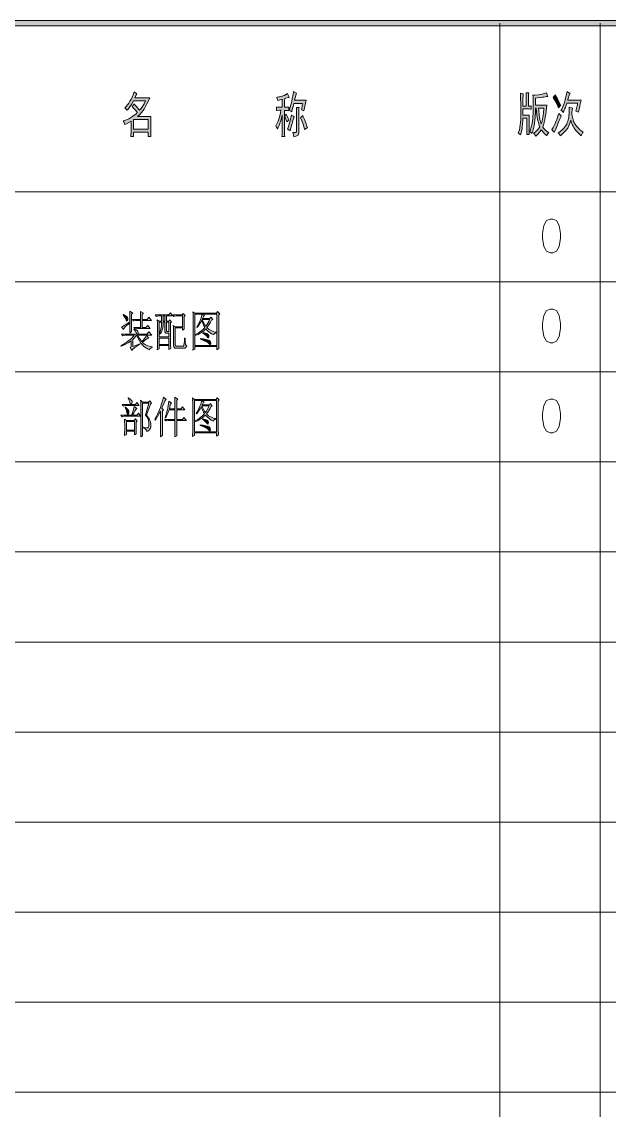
# Model space of a CAD drawing. Header units: millimetres. Extents: x 0 to 207, y 0 to 293.
# Drawn here: x 104.1 to 155.5, y 147.4 to 242.8 of the extents above; entities that cross this region are included whole.
import ezdxf

# ---------------------------------------------------------------- set-up
doc = ezdxf.new("R2010")
doc.units = ezdxf.units.MM

msp = doc.modelspace()

# ---------------------------------------------------------------- hatches: boundary and pattern name
h = msp.add_hatch(color=0)
h.dxf.hatch_style = 2
h.paths.add_polyline_path([(201.9935, 242.883972), (201.9935, 242.390083), (25.124833, 242.390083), (25.124833, 242.883972)])
h = msp.add_hatch(color=0)
h.paths.add_polyline_path([(114.158889, 236.456361), (114.130667, 236.414028), (114.081278, 236.332889), (114.060111, 236.290556), (114.038944, 236.248222), (113.989556, 236.149444), (113.961333, 236.093), (115.298361, 236.093), (115.227806, 235.941306), (115.033778, 235.563833), (114.910306, 235.334528), (114.783306, 235.10875), (114.427, 234.671306), (114.194167, 234.463167), (115.368917, 234.463167), (115.361861, 234.339694), (115.358333, 234.082167), (115.358333, 233.948111), (115.358333, 233.26725), (115.358333, 233.126139), (115.361861, 232.8545), (115.368917, 232.720444), (115.1255, 232.720444), (115.1255, 233.087333), (113.859028, 233.087333), (113.859028, 232.702806), (113.626194, 232.702806), (113.629722, 232.819222), (113.636778, 233.087333), (113.636778, 233.2355), (113.636778, 234.064528), (113.446278, 233.948111), (113.178167, 233.799944), (113.100556, 233.768194), (113.079389, 233.849333), (113.001778, 234.008083), (112.952389, 234.082167), (113.100556, 234.1245), (113.435694, 234.272667), (113.619139, 234.382028), (113.802583, 234.487861), (114.084806, 234.706583), (114.183583, 234.812417), (114.056583, 234.978222), (113.827278, 235.23575), (113.7285, 235.327472), (113.770833, 235.376861), (113.851972, 235.500333), (113.890778, 235.577944), (114.07775, 235.359222), (114.321167, 235.077), (114.381139, 235.0135), (114.525778, 235.168722), (114.786833, 235.577944), (114.90325, 235.824889), (113.844917, 235.824889), (113.672056, 235.528556), (113.396889, 235.119333), (113.298111, 235.0135), (113.262833, 235.062889), (113.160528, 235.168722), (113.089972, 235.228694), (113.224028, 235.352167), (113.453333, 235.637917), (113.548583, 235.800194), (113.643833, 235.962472), (113.82375, 236.375222), (113.904889, 236.622167), (113.978972, 236.565722), (114.105972, 236.481056)])
h.paths.add_polyline_path([(115.1255, 233.351917), (115.1255, 234.198583), (113.859028, 234.198583), (113.859028, 233.351917)])
h = msp.add_hatch(color=0)
h.dxf.hatch_style = 2
h.paths.add_polyline_path([(126.315611, 233.651778), (126.382639, 233.768194), (126.502583, 234.053944), (126.562556, 234.223278), (126.619, 234.392611), (126.710722, 234.787722), (126.746, 235.0135), (126.626056, 235.0135), (126.439083, 235.002917), (126.375583, 234.995861), (126.375583, 235.295722), (126.502583, 235.285139), (126.746, 235.278083), (126.862417, 235.278083), (126.862417, 235.976583), (126.805972, 235.958944), (126.611944, 235.898972), (126.481417, 235.860167), (126.456722, 235.951889), (126.410861, 236.100056), (126.386167, 236.1565), (126.463778, 236.167083), (126.597833, 236.18825), (126.654278, 236.198833), (126.710722, 236.212944), (126.827139, 236.241167), (126.887111, 236.258806), (126.943556, 236.272917), (127.056444, 236.31525), (127.105833, 236.339944), (127.15875, 236.364639), (127.275167, 236.438722), (127.338667, 236.491639), (127.373944, 236.382278), (127.451556, 236.209417), (127.490361, 236.142389), (127.391583, 236.12475), (127.183444, 236.068306), (127.074083, 236.025972), (127.074083, 235.278083), (127.137583, 235.278083), (127.321028, 235.285139), (127.4445, 235.295722), (127.4445, 234.964111), (127.321028, 234.978222), (127.137583, 234.995861), (127.074083, 234.995861), (127.074083, 234.498444), (127.105833, 234.53725), (127.183444, 234.628972), (127.22225, 234.681889), (127.282222, 234.554889), (127.391583, 234.297361), (127.4445, 234.166833), (127.405694, 234.131556), (127.3175, 234.039833), (127.271639, 233.983389), (127.211667, 234.149194), (127.112889, 234.389083), (127.074083, 234.463167), (127.074083, 233.2355), (127.074083, 233.150833), (127.077611, 232.896833), (127.084667, 232.720444), (126.84125, 232.720444), (126.851833, 232.88625), (126.862417, 233.143778), (126.862417, 233.2355), (126.862417, 234.579583), (126.8095, 234.34675), (126.710722, 233.990444), (126.664861, 233.866972), (126.619, 233.7435), (126.513167, 233.493028), (126.456722, 233.369556), (126.421444, 233.443639), (126.350889, 233.58475)])
h = msp.add_hatch(color=0)
h.dxf.hatch_style = 2
h.paths.add_polyline_path([(128.107722, 236.50575), (128.0795, 236.414028), (127.998361, 236.107111), (127.945444, 235.891917), (128.954389, 235.891917), (128.770944, 234.964111), (128.710972, 234.978222), (128.601611, 235.020556), (128.548694, 235.04525), (128.573389, 235.144028), (128.622778, 235.42625), (128.654528, 235.609694), (127.885472, 235.609694), (127.846667, 235.436833), (127.751417, 235.069944), (127.702028, 234.879444), (127.631472, 234.921778), (127.515056, 234.978222), (127.469194, 234.995861), (127.543278, 235.186361), (127.663222, 235.588528), (127.705556, 235.800194), (127.751417, 236.011861), (127.821972, 236.431667), (127.850194, 236.639806), (127.927806, 236.590417), (128.054806, 236.523389)])
h = msp.add_hatch(color=0)
h.dxf.hatch_style = 2
h.paths.add_polyline_path([(147.958528, 236.452833), (147.944417, 236.318778), (147.933833, 236.068306), (147.933833, 235.955417), (147.933833, 235.373333), (148.223111, 235.373333), (148.223111, 236.152972), (148.223111, 236.244694), (148.219583, 236.44225), (148.212528, 236.551611), (148.434778, 236.551611), (148.427722, 236.459889), (148.420667, 236.262333), (148.420667, 236.152972), (148.420667, 235.373333), (148.491222, 235.373333), (148.614694, 235.380389), (148.664083, 235.390972), (148.664083, 235.10875), (148.600583, 235.115806), (148.466528, 235.122861), (148.3995, 235.122861), (147.933833, 235.122861), (147.933833, 234.576056), (148.491222, 234.576056), (148.484167, 234.459639), (148.480639, 234.135083), (148.480639, 233.926944), (148.480639, 232.900361), (148.268972, 232.900361), (148.276028, 233.189639), (148.283083, 233.90225), (148.283083, 234.325583), (147.933833, 234.325583), (147.926778, 234.135083), (147.898556, 233.764667), (147.873861, 233.588278), (147.852694, 233.408361), (147.775083, 233.041472), (147.725694, 232.847444), (147.683361, 232.889778), (147.574, 232.963861), (147.503444, 232.999139), (147.619861, 233.288417), (147.736278, 234.177417), (147.736278, 234.773611), (147.736278, 235.380389), (147.729222, 236.244694), (147.725694, 236.502222), (147.782139, 236.484583), (147.898556, 236.459889)])
h = msp.add_hatch(color=0)
h.paths.add_polyline_path([(149.990528, 236.551611), (150.01875, 236.44225), (150.08225, 236.276444), (150.117528, 236.22), (150.001111, 236.202361), (149.761222, 236.167083), (149.63775, 236.145917), (149.51075, 236.12475), (149.207361, 236.085944), (149.027444, 236.068306), (149.027444, 235.454472), (150.015222, 235.454472), (149.990528, 235.182833), (149.930556, 234.657194), (149.89175, 234.41025), (149.852944, 234.159778), (149.740056, 233.718806), (149.665972, 233.528306), (149.718889, 233.454222), (149.842361, 233.316639), (149.916444, 233.256667), (149.987, 233.193167), (150.131639, 233.097917), (150.198667, 233.066167), (150.152806, 233.01325), (150.061083, 232.865083), (150.015222, 232.766306), (149.951722, 232.82275), (149.821194, 232.953278), (149.757694, 233.023833), (149.694194, 233.094389), (149.584833, 233.231972), (149.538972, 233.295472), (149.443722, 233.154361), (149.200306, 232.882722), (149.048611, 232.748667), (149.009806, 232.815694), (148.914556, 232.94975), (148.861639, 233.01325), (149.013333, 233.097917), (149.281444, 233.373083), (149.397861, 233.563583), (149.344944, 233.704694), (149.253222, 234.02925), (149.210889, 234.209167), (149.175611, 234.385556), (149.119167, 234.882972), (149.094472, 235.207528), (149.027444, 235.207528), (149.020389, 234.784194), (148.978056, 234.117444), (148.946306, 233.877556), (148.911028, 233.637667), (148.794611, 233.189639), (148.713472, 232.9815), (148.6535, 233.048528), (148.551194, 233.129667), (148.501806, 233.147306), (148.561778, 233.246083), (148.660556, 233.528306), (148.699361, 233.71175), (148.741694, 233.895194), (148.794611, 234.286778), (148.805194, 234.491389), (148.815778, 234.710111), (148.829889, 235.189889), (148.829889, 235.454472), (148.829889, 235.729639), (148.815778, 236.170611), (148.805194, 236.336417), (148.967472, 236.325833), (149.295556, 236.354056), (149.461361, 236.385806), (149.627167, 236.417556), (149.89175, 236.502222)])
h.paths.add_polyline_path([(149.292028, 235.207528), (149.309667, 234.98175), (149.359056, 234.576056), (149.387278, 234.392611), (149.422556, 234.202111), (149.496639, 233.912833), (149.538972, 233.810528), (149.620111, 234.068056), (149.736528, 234.766556), (149.768278, 235.207528)])
h = msp.add_hatch(color=0)
h.dxf.hatch_style = 2
h.paths.add_polyline_path([(152.061333, 236.502222), (152.043694, 236.477528), (151.990778, 236.343472), (151.9555, 236.237639), (151.920222, 236.128278), (151.867306, 235.962472), (151.849667, 235.9025), (153.024417, 235.9025), (152.996194, 235.786083), (152.943278, 235.549722), (152.918583, 235.429778), (152.897417, 235.309833), (152.833917, 235.024083), (152.791583, 234.858278), (152.728083, 234.882972), (152.611667, 234.914722), (152.55875, 234.925306), (152.618722, 235.17225), (152.692806, 235.5215), (152.710444, 235.620278), (151.779111, 235.620278), (151.750889, 235.539139), (151.683861, 235.355694), (151.648583, 235.256917), (151.609778, 235.158139), (151.518056, 234.939417), (151.468667, 234.823), (151.433389, 234.875917), (151.327556, 234.957056), (151.257, 234.992333), (151.334611, 235.10875), (151.482778, 235.461528), (151.560389, 235.697889), (151.634472, 235.93425), (151.750889, 236.4105), (151.793222, 236.650389), (151.867306, 236.593944), (152.001361, 236.519861)])
h = msp.add_hatch(color=0)
h.dxf.hatch_style = 2
h.paths.add_polyline_path([(150.759583, 236.354056), (150.950083, 236.011861), (151.1935, 235.556778), (151.246417, 235.440361), (151.200556, 235.398028), (151.094722, 235.288667), (151.038278, 235.221639), (150.978306, 235.380389), (150.745472, 235.839), (150.572611, 236.135333), (150.618472, 236.184722), (150.710194, 236.294083)])
h = msp.add_hatch(color=0)
h.dxf.hatch_style = 2
h.paths.add_polyline_path([(127.910167, 234.449056), (127.874889, 234.34675), (127.804333, 234.110389), (127.769056, 233.972806), (127.733778, 233.83875), (127.631472, 233.461278), (127.560917, 233.217861), (127.490361, 233.26725), (127.373944, 233.344861), (127.328083, 233.369556), (127.419806, 233.602389), (127.589139, 234.216222), (127.66675, 234.597222), (127.723194, 234.554889), (127.846667, 234.480806)])
h = msp.add_hatch(color=0)
h.dxf.hatch_style = 2
h.paths.add_polyline_path([(128.340556, 235.246333), (128.3335, 235.161667), (128.326444, 234.872389), (128.326444, 234.66425), (128.326444, 233.168472), (128.326444, 233.009722), (128.27, 232.826278), (128.210028, 232.794528), (128.153583, 232.766306), (127.991306, 232.713389), (127.885472, 232.688694), (127.867833, 232.794528), (127.821972, 232.985028), (127.79375, 233.069694), (127.892528, 233.062639), (128.023056, 233.062639), (128.054806, 233.069694), (128.086556, 233.07675), (128.118306, 233.179056), (128.118306, 233.26725), (128.118306, 234.66425), (128.118306, 234.85475), (128.11125, 235.144028), (128.107722, 235.246333)])
h = msp.add_hatch(color=0)
h.dxf.hatch_style = 2
h.paths.add_polyline_path([(128.665111, 234.547833), (128.710972, 234.438472), (128.816806, 234.191528), (128.87325, 234.050417), (128.933222, 233.909306), (129.032, 233.627083), (129.070806, 233.485972), (129.003778, 233.443639), (128.890889, 233.351917), (128.852083, 233.302528), (128.792111, 233.485972), (128.689806, 233.803472), (128.640417, 233.941056), (128.594556, 234.078639), (128.509889, 234.290306), (128.467556, 234.364389), (128.520472, 234.406722), (128.61925, 234.498444)])
h = msp.add_hatch(color=0)
h.dxf.hatch_style = 2
h.paths.add_polyline_path([(151.281694, 234.526667), (151.235833, 234.417306), (151.105306, 234.113917), (151.024167, 233.919889), (150.943028, 233.725861), (150.770167, 233.295472), (150.674917, 233.066167), (150.625528, 233.122611), (150.512639, 233.246083), (150.456194, 233.313111), (150.565556, 233.496556), (150.749, 233.856389), (150.823083, 234.036306), (150.893639, 234.216222), (151.020639, 234.569), (151.070028, 234.741861), (151.112361, 234.692472), (151.218194, 234.583111)])
h = msp.add_hatch(color=0)
h.dxf.hatch_style = 2
h.paths.add_polyline_path([(152.269472, 235.207528), (152.234194, 235.048778), (152.2095, 234.770083), (152.223611, 234.650139), (152.234194, 234.530194), (152.287111, 234.286778), (152.325917, 234.159778), (152.36825, 234.036306), (152.488194, 233.803472), (152.569333, 233.694111), (152.654, 233.588278), (152.809222, 233.408361), (152.883306, 233.337806), (152.960917, 233.26725), (153.116139, 233.147306), (153.197278, 233.097917), (153.133778, 233.030889), (153.042056, 232.872139), (153.013833, 232.783944), (152.897417, 232.882722), (152.696333, 233.080278), (152.611667, 233.182583), (152.527, 233.281361), (152.385889, 233.493028), (152.325917, 233.605917), (152.269472, 233.715278), (152.163639, 233.986917), (152.117778, 234.145667), (152.047222, 233.877556), (151.846139, 233.447167), (151.712083, 233.281361), (151.578028, 233.115556), (151.3205, 232.858028), (151.200556, 232.766306), (151.158222, 232.847444), (151.070028, 232.988556), (151.024167, 233.048528), (151.154694, 233.122611), (151.387528, 233.316639), (151.496889, 233.436583), (151.602722, 233.560056), (151.761472, 233.803472), (151.810861, 233.926944), (151.86025, 234.053944), (151.927278, 234.293833), (151.944917, 234.41025), (151.962556, 234.526667), (151.980194, 234.717167), (151.983722, 234.79125), (151.98725, 234.865333), (151.983722, 235.10875), (151.976667, 235.274556), (152.047222, 235.249861), (152.191861, 235.214583)])
h = msp.add_hatch(color=0)
h.dxf.hatch_style = 2
h.paths.add_polyline_path([(113.693222, 217.148833), (113.693222, 215.638944), (113.530944, 215.504889), (113.534472, 215.688333), (113.541528, 216.129306), (113.541528, 216.386833), (113.418056, 216.291583), (113.216972, 216.118722), (113.135833, 216.041111), (113.058222, 215.9635), (112.970028, 215.843556), (112.9665, 215.797694), (112.800694, 216.048167), (112.903, 216.086972), (113.269889, 216.298639), (113.541528, 216.475028), (113.541528, 216.848972), (113.534472, 217.325222), (113.530944, 217.427528), (113.799056, 217.237028)])
h = msp.add_hatch(color=0)
h.dxf.hatch_style = 2
h.paths.add_polyline_path([(113.753194, 216.69375), (114.469333, 216.69375), (114.469333, 216.944222), (114.462278, 217.289944), (114.45875, 217.385194), (114.726861, 217.237028), (114.621028, 217.134722), (114.621028, 216.69375), (115.044361, 216.69375), (115.210167, 216.898361), (115.432417, 216.605556), (114.621028, 216.605556), (114.621028, 215.988194), (114.938528, 215.988194), (115.104333, 216.164583), (115.316, 215.903528), (114.26825, 215.903528), (114.194167, 215.903528), (114.053056, 215.878833), (113.986028, 215.857667), (113.880194, 215.988194), (114.469333, 215.988194), (114.469333, 216.605556), (114.14125, 216.605556), (114.063639, 216.605556), (113.922528, 216.584389), (113.859028, 216.563222)])
h = msp.add_hatch(color=0)
h.paths.add_polyline_path([(121.313222, 217.1065), (121.313222, 214.668806), (121.313222, 214.524167), (121.320278, 214.259583), (121.327333, 214.139639), (121.150944, 214.023222), (121.150944, 214.316028), (119.235361, 214.316028), (119.235361, 214.083194), (119.058972, 213.995), (119.066028, 214.139639), (119.073083, 214.443028), (119.073083, 214.594722), (119.073083, 216.813694), (119.073083, 216.937167), (119.066028, 217.215861), (119.058972, 217.371083), (119.235361, 217.237028), (121.12625, 217.237028), (121.207389, 217.385194), (121.397889, 217.194694)])
h.paths.add_polyline_path([(119.235361, 214.404222), (121.150944, 214.404222), (121.150944, 217.148833), (119.880944, 217.148833), (120.082028, 217.018306), (120.011472, 216.972444), (119.976194, 216.908944), (119.923278, 216.803111), (119.905639, 216.767833), (120.526528, 216.767833), (120.611194, 216.898361), (120.787583, 216.69375), (120.692333, 216.619667), (120.593556, 216.443278), (120.385417, 216.12225), (120.279583, 215.974083), (120.463028, 215.808278), (120.879306, 215.607194), (121.115667, 215.578972), (121.115667, 215.519), (121.027472, 215.511944), (120.914583, 215.42375), (120.889889, 215.346139), (120.685278, 215.441389), (120.328972, 215.702444), (120.17375, 215.871778), (119.969139, 215.667167), (119.499944, 215.367306), (119.235361, 215.272056)])
h.paths.add_polyline_path([(119.235361, 217.148833), (119.235361, 215.346139), (119.510528, 215.490778), (119.940917, 215.822389), (120.092611, 216.005833), (120.018528, 216.136361), (119.880944, 216.43975), (119.8245, 216.605556), (119.72925, 216.422111), (119.528167, 216.115194), (119.422333, 215.991722), (119.387056, 216.019944), (119.482306, 216.175167), (119.641056, 216.492667), (119.704556, 216.658472), (119.771583, 216.824278), (119.845667, 217.067694), (119.859778, 217.148833)])
h.paths.add_polyline_path([(119.870361, 216.679639), (119.9515, 216.496194), (120.11025, 216.210444), (120.187861, 216.108139), (120.269, 216.224556), (120.434806, 216.510306), (120.515944, 216.679639)])
h = msp.add_hatch(color=0)
h.dxf.hatch_style = 2
h.paths.add_polyline_path([(112.9665, 217.120611), (113.12525, 217.039472), (113.305167, 216.923056), (113.322806, 216.88425), (113.343972, 216.848972), (113.365139, 216.789), (113.365139, 216.767833), (113.365139, 216.739611), (113.3475, 216.669056), (113.329861, 216.626722), (113.312222, 216.587917), (113.284, 216.549111), (113.269889, 216.549111), (113.25225, 216.549111), (113.216972, 216.5985), (113.199333, 216.651417), (113.171111, 216.739611), (113.040583, 216.958333), (112.941806, 217.092389)])
h = msp.add_hatch(color=0)
h.paths.add_polyline_path([(117.097528, 216.400944), (117.097528, 215.504889), (117.104583, 214.383056), (117.111639, 214.157278), (116.945833, 214.054972), (116.945833, 214.418333), (116.102694, 214.418333), (116.102694, 214.111417), (115.936889, 214.037333), (115.943944, 214.266639), (115.947472, 214.912222), (115.947472, 215.332028), (115.947472, 215.748306), (115.943944, 216.408), (115.936889, 216.651417), (116.102694, 216.535), (116.30025, 216.535), (116.30025, 217.004194), (116.148556, 217.004194), (116.070944, 217.004194), (115.929833, 216.9795), (115.866333, 216.958333), (115.7605, 217.092389), (116.945833, 217.092389), (117.086944, 217.268778), (117.273917, 217.004194), (116.748278, 217.004194), (116.748278, 216.535), (116.93525, 216.535), (117.016389, 216.665528), (117.182194, 216.489139)])
h.paths.add_polyline_path([(116.441361, 216.446806), (116.441361, 216.055222), (116.272028, 215.515472), (116.102694, 215.36025), (116.102694, 215.155639), (116.945833, 215.155639), (116.945833, 215.476667), (116.783556, 215.476667), (116.688306, 215.476667), (116.600111, 215.586028), (116.607167, 215.695389), (116.607167, 216.446806)])
h.paths.add_polyline_path([(116.102694, 215.067444), (116.102694, 214.506528), (116.945833, 214.506528), (116.945833, 215.067444)])
h.paths.add_polyline_path([(116.748278, 216.446806), (116.748278, 215.769472), (116.748278, 215.702444), (116.787083, 215.638944), (116.829417, 215.638944), (116.945833, 215.638944), (116.945833, 216.446806)])
h.paths.add_polyline_path([(116.102694, 216.446806), (116.102694, 215.448444), (116.201472, 215.593083), (116.30025, 216.094028), (116.30025, 216.446806)])
h.paths.add_polyline_path([(116.441361, 217.004194), (116.441361, 216.535), (116.607167, 216.535), (116.607167, 217.004194)])
h = msp.add_hatch(color=0)
h.dxf.hatch_style = 2
h.paths.add_polyline_path([(118.286389, 216.958333), (118.286389, 216.577333), (118.289917, 216.012889), (118.296972, 215.829444), (118.131167, 215.74125), (118.131167, 215.945861), (117.499694, 215.945861), (117.499694, 214.59825), (117.499694, 214.464194), (117.591417, 214.340722), (117.686667, 214.347778), (118.155861, 214.347778), (118.201722, 214.347778), (118.261694, 214.421861), (118.272278, 214.495944), (118.286389, 214.5665), (118.304028, 214.845194), (118.307556, 215.053333), (118.367528, 215.053333), (118.367528, 214.898111), (118.378111, 214.66175), (118.392222, 214.580611), (118.402806, 214.503), (118.466306, 214.40775), (118.519222, 214.390111), (118.480417, 214.28075), (118.342833, 214.178444), (118.251111, 214.1855), (117.640806, 214.1855), (117.485583, 214.171389), (117.340944, 214.347778), (117.344472, 214.538278), (117.344472, 215.183861), (117.340944, 215.998778), (117.333889, 216.168111), (117.499694, 216.034056), (118.131167, 216.034056), (118.131167, 217.004194), (117.676083, 217.004194), (117.598472, 217.004194), (117.457361, 216.9795), (117.393861, 216.958333), (117.288028, 217.092389), (118.11, 217.092389), (118.191139, 217.222917), (118.367528, 217.046528)])
h = msp.add_hatch(color=0)
h.dxf.hatch_style = 2
h.paths.add_polyline_path([(114.105972, 215.402583), (114.105972, 215.490778), (113.993083, 215.702444), (113.880194, 215.825917), (113.904889, 215.857667), (114.046, 215.797694), (114.208278, 215.702444), (114.229444, 215.667167), (114.247083, 215.628361), (114.26825, 215.568389), (114.26825, 215.547222), (114.26825, 215.519), (114.240028, 215.444917), (114.211806, 215.402583), (115.009083, 215.402583), (115.210167, 215.621306), (115.453583, 215.314389), (114.197694, 215.314389), (114.264722, 215.187389), (114.45875, 214.901639), (114.58575, 214.742889), (114.733917, 214.901639), (114.931472, 215.180333), (114.984389, 215.300278), (115.185472, 215.049806), (115.139611, 215.04275), (115.033778, 214.996889), (114.980861, 214.961611), (114.924417, 214.922806), (114.751556, 214.792278), (114.631611, 214.697028), (114.702167, 214.622944), (114.889139, 214.495944), (115.002028, 214.4395), (115.118444, 214.386583), (115.365389, 214.316028), (115.502972, 214.301917), (115.502972, 214.241944), (115.400667, 214.220778), (115.273667, 214.111417), (115.245444, 214.023222), (115.072583, 214.111417), (114.772722, 214.333667), (114.638667, 214.47125), (114.508139, 214.605306), (114.250611, 215.028639), (114.127139, 215.314389), (114.046, 215.219139), (113.876667, 215.035694), (113.788472, 214.9475), (113.788472, 214.330139), (114.398778, 214.5665), (114.423472, 214.520639), (114.105972, 214.34425), (113.753194, 214.072611), (113.717917, 213.977361), (113.576806, 214.227833), (113.612083, 214.263111), (113.640306, 214.34425), (113.636778, 214.390111), (113.636778, 214.813444), (113.446278, 214.668806), (113.012361, 214.432444), (112.765417, 214.34425), (112.754833, 214.390111), (113.100556, 214.573556), (113.682639, 215.035694), (113.915472, 215.314389), (113.199333, 215.314389), (113.12525, 215.314389), (112.984139, 215.289694), (112.920639, 215.268528), (112.814806, 215.402583)])
h = msp.add_hatch(color=0)
h.dxf.hatch_style = 2
h.paths.add_polyline_path([(119.940917, 215.55075), (120.082028, 215.511944), (120.279583, 215.448444), (120.339556, 215.416694), (120.399528, 215.388472), (120.452444, 215.289694), (120.445389, 215.219139), (120.438333, 215.148583), (120.417167, 215.081556), (120.399528, 215.081556), (120.381889, 215.081556), (120.339556, 215.116833), (120.314861, 215.152111), (120.258417, 215.226194), (120.064389, 215.402583), (119.930333, 215.504889)])
h = msp.add_hatch(color=0)
h.dxf.hatch_style = 2
h.paths.add_polyline_path([(119.718667, 215.021583), (119.986778, 214.982778), (120.343083, 214.91575), (120.42775, 214.880472), (120.512417, 214.848722), (120.604139, 214.735833), (120.611194, 214.654694), (120.614722, 214.573556), (120.593556, 214.492417), (120.561806, 214.492417), (120.544167, 214.492417), (120.487722, 214.538278), (120.445389, 214.580611), (120.357194, 214.668806), (119.993833, 214.859306), (119.718667, 214.961611)])
h = msp.add_hatch(color=0)
h.dxf.hatch_style = 2
h.paths.add_polyline_path([(112.87125, 209.243083), (113.562694, 209.243083), (113.552111, 209.331278), (113.523889, 209.475917), (113.50625, 209.535889), (113.488611, 209.595861), (113.428639, 209.719333), (113.389833, 209.786361), (113.411, 209.828694), (113.562694, 209.719333), (113.724972, 209.546472), (113.735556, 209.482972), (113.742611, 209.423), (113.693222, 209.299528), (113.63325, 209.243083), (114.021306, 209.243083), (114.151833, 209.419472), (114.338806, 209.154889), (113.199333, 209.154889), (113.153472, 209.154889), (113.040583, 209.133722), (112.977083, 209.109028)])
h = msp.add_hatch(color=0)
h.dxf.hatch_style = 2
h.paths.add_polyline_path([(116.219111, 206.410278), (116.222639, 206.639583), (116.229694, 206.992361), (116.229694, 207.115833), (116.229694, 208.671583), (116.078, 208.385833), (115.834583, 207.987194), (115.749917, 207.877833), (115.714639, 207.923694), (115.7605, 208.004833), (115.869861, 208.209444), (115.929833, 208.332917), (115.993333, 208.459917), (116.130917, 208.788), (116.205, 208.992611), (116.282611, 209.20075), (116.416667, 209.638194), (116.476639, 209.874556), (116.723583, 209.669944), (116.628333, 209.58175), (116.518972, 209.331278), (116.370806, 208.999667), (116.335528, 208.922056), (116.487222, 208.788), (116.3955, 208.685694), (116.3955, 207.158167), (116.3955, 207.027639), (116.399028, 206.720722), (116.406083, 206.544333)])
h = msp.add_hatch(color=0)
h.dxf.hatch_style = 2
h.paths.add_polyline_path([(117.475, 208.876194), (117.475, 209.154889), (117.467944, 209.655833), (117.460889, 209.874556), (117.743111, 209.712278), (117.637278, 209.609972), (117.637278, 208.876194), (118.004167, 208.876194), (118.14175, 209.052583), (118.353417, 208.788), (117.637278, 208.788), (117.637278, 207.937806), (118.131167, 207.937806), (118.272278, 208.114194), (118.483944, 207.849611), (117.637278, 207.849611), (117.637278, 207.292222), (117.644333, 206.625472), (117.651389, 206.512583), (117.460889, 206.410278), (117.467944, 206.770111), (117.475, 207.489778), (117.475, 207.849611), (116.956417, 207.849611), (116.882333, 207.849611), (116.741222, 207.824917), (116.674194, 207.80375), (116.568361, 207.937806), (117.475, 207.937806), (117.475, 208.788), (116.970528, 208.788), (116.899972, 208.583389), (116.741222, 208.230611), (116.653028, 208.085972), (116.61775, 208.114194), (116.68125, 208.283528), (116.783556, 208.618667), (116.822361, 208.788), (116.861167, 208.957333), (116.921139, 209.324222), (116.945833, 209.521778), (117.192778, 209.363028), (117.097528, 209.274833), (117.076361, 209.193694), (117.023444, 208.996139), (116.991694, 208.876194)])
h = msp.add_hatch(color=0)
h.paths.add_polyline_path([(121.277944, 209.55), (121.277944, 207.115833), (121.277944, 206.967667), (121.285, 206.703083), (121.292056, 206.586667), (121.115667, 206.47025), (121.115667, 206.763056), (119.200083, 206.763056), (119.200083, 206.526694), (119.023694, 206.4385), (119.03075, 206.586667), (119.034278, 206.886528), (119.034278, 207.04175), (119.034278, 209.257194), (119.034278, 209.384194), (119.03075, 209.662889), (119.023694, 209.814583), (119.200083, 209.684056), (121.090972, 209.684056), (121.172111, 209.828694), (121.359083, 209.638194)])
h.paths.add_polyline_path([(119.200083, 206.85125), (121.115667, 206.85125), (121.115667, 209.595861), (119.845667, 209.595861), (120.04675, 209.461806), (119.976194, 209.419472), (119.940917, 209.352444), (119.888, 209.250139), (119.870361, 209.214861), (120.49125, 209.214861), (120.572389, 209.345389), (120.748778, 209.140778), (120.657056, 209.066694), (120.55475, 208.890306), (120.350139, 208.569278), (120.244306, 208.421111), (120.42775, 208.251778), (120.844028, 208.054222), (121.080389, 208.026), (121.080389, 207.966028), (120.992194, 207.958972), (120.879306, 207.870778), (120.854611, 207.789639), (120.65, 207.884889), (120.293694, 208.149472), (120.138472, 208.318806), (119.933861, 208.114194), (119.464667, 207.810806), (119.200083, 207.715556)])
h.paths.add_polyline_path([(119.200083, 209.595861), (119.200083, 207.789639), (119.47525, 207.937806), (119.905639, 208.265889), (120.057333, 208.449333), (119.979722, 208.583389), (119.845667, 208.88325), (119.785694, 209.052583), (119.693972, 208.869139), (119.492889, 208.562222), (119.387056, 208.435222), (119.351778, 208.466972), (119.447028, 208.618667), (119.605778, 208.939694), (119.669278, 209.1055), (119.736306, 209.267778), (119.810389, 209.514722), (119.820972, 209.595861)])
h.paths.add_polyline_path([(119.835083, 209.126667), (119.916222, 208.943222), (120.074972, 208.653944), (120.152583, 208.551639), (120.233722, 208.671583), (120.399528, 208.957333), (120.480667, 209.126667)])
h = msp.add_hatch(color=0)
h.dxf.hatch_style = 2
h.paths.add_polyline_path([(113.693222, 208.304694), (113.788472, 208.576333), (113.894306, 208.964389), (113.904889, 209.080806), (114.151833, 208.890306), (114.046, 208.81975), (113.993083, 208.720972), (113.859028, 208.466972), (113.774361, 208.304694), (114.14125, 208.304694), (114.278833, 208.481083), (114.469333, 208.2165), (113.082917, 208.2165), (113.037056, 208.2165), (112.924167, 208.195333), (112.860667, 208.170639), (112.754833, 208.304694)])
h = msp.add_hatch(color=0)
h.dxf.hatch_style = 2
h.paths.add_polyline_path([(113.142889, 209.020833), (113.248722, 208.925583), (113.382778, 208.780944), (113.411, 208.728028), (113.439222, 208.678639), (113.460389, 208.583389), (113.453333, 208.537528), (113.44275, 208.495194), (113.414528, 208.428167), (113.393361, 208.407), (113.372194, 208.385833), (113.3475, 208.364667), (113.322806, 208.364667), (113.301639, 208.414056), (113.294583, 208.466972), (113.284, 208.530472), (113.25225, 208.657472), (113.234611, 208.713917), (113.216972, 208.773889), (113.160528, 208.904417), (113.118194, 208.9785)])
h = msp.add_hatch(color=0)
h.dxf.hatch_style = 2
h.paths.add_polyline_path([(114.4905, 206.410278), (114.4905, 208.932639), (114.4905, 209.109028), (114.486972, 209.447694), (114.479917, 209.609972), (114.645722, 209.447694), (115.171361, 209.447694), (115.277194, 209.578222), (115.443, 209.373611), (115.337167, 209.271306), (114.984389, 208.318806), (115.090222, 208.198861), (115.241917, 207.969556), (115.291306, 207.853139), (115.337167, 207.74025), (115.383028, 207.528583), (115.383028, 207.429806), (115.383028, 207.331028), (115.337167, 207.161694), (115.291306, 207.091139), (115.241917, 207.020583), (115.114917, 206.921806), (115.03025, 206.893583), (115.002028, 206.995889), (114.83975, 207.144056), (114.702167, 207.186389), (114.702167, 207.246361), (114.822111, 207.225194), (114.987917, 207.2005), (115.037306, 207.2005), (115.086694, 207.2005), (115.153722, 207.253417), (115.171361, 207.302806), (115.189, 207.355722), (115.206639, 207.450972), (115.206639, 207.496833), (115.206639, 207.546222), (115.189, 207.697917), (115.171361, 207.796694), (115.153722, 207.895472), (115.026722, 208.156528), (114.913833, 208.318806), (115.185472, 209.3595), (114.645722, 209.3595), (114.645722, 206.512583)])
h = msp.add_hatch(color=0)
h.paths.add_polyline_path([(113.072333, 206.526694), (113.075861, 206.710139), (113.082917, 207.069972), (113.082917, 207.246361), (113.082917, 207.42275), (113.075861, 207.782583), (113.072333, 207.966028), (113.248722, 207.8355), (113.915472, 207.8355), (114.035417, 207.980139), (114.187111, 207.789639), (114.081278, 207.687333), (114.081278, 207.313389), (114.088333, 206.812444), (114.091861, 206.688972), (113.929583, 206.586667), (113.929583, 206.921806), (113.234611, 206.921806), (113.234611, 206.614889)])
h.paths.add_polyline_path([(113.234611, 207.747306), (113.234611, 207.01), (113.929583, 207.01), (113.929583, 207.747306)])
h = msp.add_hatch(color=0)
h.dxf.hatch_style = 2
h.paths.add_polyline_path([(119.905639, 207.99425), (120.04675, 207.958972), (120.244306, 207.891944), (120.304278, 207.863722), (120.36425, 207.8355), (120.417167, 207.736722), (120.410111, 207.666167), (120.403056, 207.595611), (120.381889, 207.525056), (120.36425, 207.525056), (120.346611, 207.525056), (120.304278, 207.563861), (120.279583, 207.599139), (120.223139, 207.673222), (120.029111, 207.849611), (119.891528, 207.951917)])
h = msp.add_hatch(color=0)
h.dxf.hatch_style = 2
h.paths.add_polyline_path([(119.683389, 207.465083), (119.9515, 207.429806), (120.307806, 207.35925), (120.392472, 207.3275), (120.477139, 207.29575), (120.568861, 207.182861), (120.572389, 207.101722), (120.579444, 207.020583), (120.55475, 206.939444), (120.526528, 206.939444), (120.508889, 206.939444), (120.452444, 206.981778), (120.410111, 207.027639), (120.321917, 207.115833), (119.958556, 207.306333), (119.683389, 207.408639)])

# ---------------------------------------------------------------- linework, layer by layer
at = {"color": 0, "lineweight": 0}
for points in [[(201.9935, 242.883972), (201.9935, 242.390083), (25.124833, 242.390083), (25.124833, 242.883972)], [(114.158889, 236.456361), (114.130667, 236.414028), (114.081278, 236.332889), (114.060111, 236.290556), (114.038944, 236.248222), (113.989556, 236.149444), (113.961333, 236.093), (115.298361, 236.093), (115.227806, 235.941306), (115.033778, 235.563833), (114.910306, 235.334528), (114.783306, 235.10875), (114.427, 234.671306), (114.194167, 234.463167), (115.368917, 234.463167), (115.361861, 234.339694), (115.358333, 234.082167), (115.358333, 233.948111), (115.358333, 233.26725), (115.358333, 233.126139), (115.361861, 232.8545), (115.368917, 232.720444), (115.1255, 232.720444), (115.1255, 233.087333), (113.859028, 233.087333), (113.859028, 232.702806), (113.626194, 232.702806), (113.629722, 232.819222), (113.636778, 233.087333), (113.636778, 233.2355), (113.636778, 234.064528), (113.446278, 233.948111), (113.178167, 233.799944), (113.100556, 233.768194), (113.079389, 233.849333), (113.001778, 234.008083), (112.952389, 234.082167), (113.100556, 234.1245), (113.435694, 234.272667), (113.619139, 234.382028), (113.802583, 234.487861), (114.084806, 234.706583), (114.183583, 234.812417), (114.056583, 234.978222), (113.827278, 235.23575), (113.7285, 235.327472), (113.770833, 235.376861), (113.851972, 235.500333), (113.890778, 235.577944), (114.07775, 235.359222), (114.321167, 235.077), (114.381139, 235.0135), (114.525778, 235.168722), (114.786833, 235.577944), (114.90325, 235.824889), (113.844917, 235.824889), (113.672056, 235.528556), (113.396889, 235.119333), (113.298111, 235.0135), (113.262833, 235.062889), (113.160528, 235.168722), (113.089972, 235.228694), (113.224028, 235.352167), (113.453333, 235.637917), (113.548583, 235.800194), (113.643833, 235.962472), (113.82375, 236.375222), (113.904889, 236.622167), (113.978972, 236.565722), (114.105972, 236.481056)], [(126.315611, 233.651778), (126.382639, 233.768194), (126.502583, 234.053944), (126.562556, 234.223278), (126.619, 234.392611), (126.710722, 234.787722), (126.746, 235.0135), (126.626056, 235.0135), (126.439083, 235.002917), (126.375583, 234.995861), (126.375583, 235.295722), (126.502583, 235.285139), (126.746, 235.278083), (126.862417, 235.278083), (126.862417, 235.976583), (126.805972, 235.958944), (126.611944, 235.898972), (126.481417, 235.860167), (126.456722, 235.951889), (126.410861, 236.100056), (126.386167, 236.1565), (126.463778, 236.167083), (126.597833, 236.18825), (126.654278, 236.198833), (126.710722, 236.212944), (126.827139, 236.241167), (126.887111, 236.258806), (126.943556, 236.272917), (127.056444, 236.31525), (127.105833, 236.339944), (127.15875, 236.364639), (127.275167, 236.438722), (127.338667, 236.491639), (127.373944, 236.382278), (127.451556, 236.209417), (127.490361, 236.142389), (127.391583, 236.12475), (127.183444, 236.068306), (127.074083, 236.025972), (127.074083, 235.278083), (127.137583, 235.278083), (127.321028, 235.285139), (127.4445, 235.295722), (127.4445, 234.964111), (127.321028, 234.978222), (127.137583, 234.995861), (127.074083, 234.995861), (127.074083, 234.498444), (127.105833, 234.53725), (127.183444, 234.628972), (127.22225, 234.681889), (127.282222, 234.554889), (127.391583, 234.297361), (127.4445, 234.166833), (127.405694, 234.131556), (127.3175, 234.039833), (127.271639, 233.983389), (127.211667, 234.149194), (127.112889, 234.389083), (127.074083, 234.463167), (127.074083, 233.2355), (127.074083, 233.150833), (127.077611, 232.896833), (127.084667, 232.720444), (126.84125, 232.720444), (126.851833, 232.88625), (126.862417, 233.143778), (126.862417, 233.2355), (126.862417, 234.579583), (126.8095, 234.34675), (126.710722, 233.990444), (126.664861, 233.866972), (126.619, 233.7435), (126.513167, 233.493028), (126.456722, 233.369556), (126.421444, 233.443639), (126.350889, 233.58475)], [(128.107722, 236.50575), (128.0795, 236.414028), (127.998361, 236.107111), (127.945444, 235.891917), (128.954389, 235.891917), (128.770944, 234.964111), (128.710972, 234.978222), (128.601611, 235.020556), (128.548694, 235.04525), (128.573389, 235.144028), (128.622778, 235.42625), (128.654528, 235.609694), (127.885472, 235.609694), (127.846667, 235.436833), (127.751417, 235.069944), (127.702028, 234.879444), (127.631472, 234.921778), (127.515056, 234.978222), (127.469194, 234.995861), (127.543278, 235.186361), (127.663222, 235.588528), (127.705556, 235.800194), (127.751417, 236.011861), (127.821972, 236.431667), (127.850194, 236.639806), (127.927806, 236.590417), (128.054806, 236.523389)], [(147.958528, 236.452833), (147.944417, 236.318778), (147.933833, 236.068306), (147.933833, 235.955417), (147.933833, 235.373333), (148.223111, 235.373333), (148.223111, 236.152972), (148.223111, 236.244694), (148.219583, 236.44225), (148.212528, 236.551611), (148.434778, 236.551611), (148.427722, 236.459889), (148.420667, 236.262333), (148.420667, 236.152972), (148.420667, 235.373333), (148.491222, 235.373333), (148.614694, 235.380389), (148.664083, 235.390972), (148.664083, 235.10875), (148.600583, 235.115806), (148.466528, 235.122861), (148.3995, 235.122861), (147.933833, 235.122861), (147.933833, 234.576056), (148.491222, 234.576056), (148.484167, 234.459639), (148.480639, 234.135083), (148.480639, 233.926944), (148.480639, 232.900361), (148.268972, 232.900361), (148.276028, 233.189639), (148.283083, 233.90225), (148.283083, 234.325583), (147.933833, 234.325583), (147.926778, 234.135083), (147.898556, 233.764667), (147.873861, 233.588278), (147.852694, 233.408361), (147.775083, 233.041472), (147.725694, 232.847444), (147.683361, 232.889778), (147.574, 232.963861), (147.503444, 232.999139), (147.619861, 233.288417), (147.736278, 234.177417), (147.736278, 234.773611), (147.736278, 235.380389), (147.729222, 236.244694), (147.725694, 236.502222), (147.782139, 236.484583), (147.898556, 236.459889)], [(149.990528, 236.551611), (150.01875, 236.44225), (150.08225, 236.276444), (150.117528, 236.22), (150.001111, 236.202361), (149.761222, 236.167083), (149.63775, 236.145917), (149.51075, 236.12475), (149.207361, 236.085944), (149.027444, 236.068306), (149.027444, 235.454472), (150.015222, 235.454472), (149.990528, 235.182833), (149.930556, 234.657194), (149.89175, 234.41025), (149.852944, 234.159778), (149.740056, 233.718806), (149.665972, 233.528306), (149.718889, 233.454222), (149.842361, 233.316639), (149.916444, 233.256667), (149.987, 233.193167), (150.131639, 233.097917), (150.198667, 233.066167), (150.152806, 233.01325), (150.061083, 232.865083), (150.015222, 232.766306), (149.951722, 232.82275), (149.821194, 232.953278), (149.757694, 233.023833), (149.694194, 233.094389), (149.584833, 233.231972), (149.538972, 233.295472), (149.443722, 233.154361), (149.200306, 232.882722), (149.048611, 232.748667), (149.009806, 232.815694), (148.914556, 232.94975), (148.861639, 233.01325), (149.013333, 233.097917), (149.281444, 233.373083), (149.397861, 233.563583), (149.344944, 233.704694), (149.253222, 234.02925), (149.210889, 234.209167), (149.175611, 234.385556), (149.119167, 234.882972), (149.094472, 235.207528), (149.027444, 235.207528), (149.020389, 234.784194), (148.978056, 234.117444), (148.946306, 233.877556), (148.911028, 233.637667), (148.794611, 233.189639), (148.713472, 232.9815), (148.6535, 233.048528), (148.551194, 233.129667), (148.501806, 233.147306), (148.561778, 233.246083), (148.660556, 233.528306), (148.699361, 233.71175), (148.741694, 233.895194), (148.794611, 234.286778), (148.805194, 234.491389), (148.815778, 234.710111), (148.829889, 235.189889), (148.829889, 235.454472), (148.829889, 235.729639), (148.815778, 236.170611), (148.805194, 236.336417), (148.967472, 236.325833), (149.295556, 236.354056), (149.461361, 236.385806), (149.627167, 236.417556), (149.89175, 236.502222)], [(152.061333, 236.502222), (152.043694, 236.477528), (151.990778, 236.343472), (151.9555, 236.237639), (151.920222, 236.128278), (151.867306, 235.962472), (151.849667, 235.9025), (153.024417, 235.9025), (152.996194, 235.786083), (152.943278, 235.549722), (152.918583, 235.429778), (152.897417, 235.309833), (152.833917, 235.024083), (152.791583, 234.858278), (152.728083, 234.882972), (152.611667, 234.914722), (152.55875, 234.925306), (152.618722, 235.17225), (152.692806, 235.5215), (152.710444, 235.620278), (151.779111, 235.620278), (151.750889, 235.539139), (151.683861, 235.355694), (151.648583, 235.256917), (151.609778, 235.158139), (151.518056, 234.939417), (151.468667, 234.823), (151.433389, 234.875917), (151.327556, 234.957056), (151.257, 234.992333), (151.334611, 235.10875), (151.482778, 235.461528), (151.560389, 235.697889), (151.634472, 235.93425), (151.750889, 236.4105), (151.793222, 236.650389), (151.867306, 236.593944), (152.001361, 236.519861)], [(150.759583, 236.354056), (150.950083, 236.011861), (151.1935, 235.556778), (151.246417, 235.440361), (151.200556, 235.398028), (151.094722, 235.288667), (151.038278, 235.221639), (150.978306, 235.380389), (150.745472, 235.839), (150.572611, 236.135333), (150.618472, 236.184722), (150.710194, 236.294083)], [(127.910167, 234.449056), (127.874889, 234.34675), (127.804333, 234.110389), (127.769056, 233.972806), (127.733778, 233.83875), (127.631472, 233.461278), (127.560917, 233.217861), (127.490361, 233.26725), (127.373944, 233.344861), (127.328083, 233.369556), (127.419806, 233.602389), (127.589139, 234.216222), (127.66675, 234.597222), (127.723194, 234.554889), (127.846667, 234.480806)], [(128.340556, 235.246333), (128.3335, 235.161667), (128.326444, 234.872389), (128.326444, 234.66425), (128.326444, 233.168472), (128.326444, 233.009722), (128.27, 232.826278), (128.210028, 232.794528), (128.153583, 232.766306), (127.991306, 232.713389), (127.885472, 232.688694), (127.867833, 232.794528), (127.821972, 232.985028), (127.79375, 233.069694), (127.892528, 233.062639), (128.023056, 233.062639), (128.054806, 233.069694), (128.086556, 233.07675), (128.118306, 233.179056), (128.118306, 233.26725), (128.118306, 234.66425), (128.118306, 234.85475), (128.11125, 235.144028), (128.107722, 235.246333)], [(128.665111, 234.547833), (128.710972, 234.438472), (128.816806, 234.191528), (128.87325, 234.050417), (128.933222, 233.909306), (129.032, 233.627083), (129.070806, 233.485972), (129.003778, 233.443639), (128.890889, 233.351917), (128.852083, 233.302528), (128.792111, 233.485972), (128.689806, 233.803472), (128.640417, 233.941056), (128.594556, 234.078639), (128.509889, 234.290306), (128.467556, 234.364389), (128.520472, 234.406722), (128.61925, 234.498444)], [(149.292028, 235.207528), (149.309667, 234.98175), (149.359056, 234.576056), (149.387278, 234.392611), (149.422556, 234.202111), (149.496639, 233.912833), (149.538972, 233.810528), (149.620111, 234.068056), (149.736528, 234.766556), (149.768278, 235.207528)], [(151.281694, 234.526667), (151.235833, 234.417306), (151.105306, 234.113917), (151.024167, 233.919889), (150.943028, 233.725861), (150.770167, 233.295472), (150.674917, 233.066167), (150.625528, 233.122611), (150.512639, 233.246083), (150.456194, 233.313111), (150.565556, 233.496556), (150.749, 233.856389), (150.823083, 234.036306), (150.893639, 234.216222), (151.020639, 234.569), (151.070028, 234.741861), (151.112361, 234.692472), (151.218194, 234.583111)], [(152.269472, 235.207528), (152.234194, 235.048778), (152.2095, 234.770083), (152.223611, 234.650139), (152.234194, 234.530194), (152.287111, 234.286778), (152.325917, 234.159778), (152.36825, 234.036306), (152.488194, 233.803472), (152.569333, 233.694111), (152.654, 233.588278), (152.809222, 233.408361), (152.883306, 233.337806), (152.960917, 233.26725), (153.116139, 233.147306), (153.197278, 233.097917), (153.133778, 233.030889), (153.042056, 232.872139), (153.013833, 232.783944), (152.897417, 232.882722), (152.696333, 233.080278), (152.611667, 233.182583), (152.527, 233.281361), (152.385889, 233.493028), (152.325917, 233.605917), (152.269472, 233.715278), (152.163639, 233.986917), (152.117778, 234.145667), (152.047222, 233.877556), (151.846139, 233.447167), (151.712083, 233.281361), (151.578028, 233.115556), (151.3205, 232.858028), (151.200556, 232.766306), (151.158222, 232.847444), (151.070028, 232.988556), (151.024167, 233.048528), (151.154694, 233.122611), (151.387528, 233.316639), (151.496889, 233.436583), (151.602722, 233.560056), (151.761472, 233.803472), (151.810861, 233.926944), (151.86025, 234.053944), (151.927278, 234.293833), (151.944917, 234.41025), (151.962556, 234.526667), (151.980194, 234.717167), (151.983722, 234.79125), (151.98725, 234.865333), (151.983722, 235.10875), (151.976667, 235.274556), (152.047222, 235.249861), (152.191861, 235.214583)], [(115.1255, 233.351917), (115.1255, 234.198583), (113.859028, 234.198583), (113.859028, 233.351917)], [(150.322139, 225.484972), (149.983472, 225.347389), (149.757694, 224.924056), (149.644806, 224.2185), (149.644806, 223.798694), (149.757694, 223.093139), (149.983472, 222.669806), (150.322139, 222.532222), (150.544389, 222.532222), (150.883056, 222.669806), (151.108833, 223.093139), (151.221722, 223.798694), (151.221722, 224.2185), (151.108833, 224.924056), (150.883056, 225.347389), (150.544389, 225.484972)], [(113.693222, 217.148833), (113.693222, 215.638944), (113.530944, 215.504889), (113.534472, 215.688333), (113.541528, 216.129306), (113.541528, 216.386833), (113.418056, 216.291583), (113.216972, 216.118722), (113.135833, 216.041111), (113.058222, 215.9635), (112.970028, 215.843556), (112.9665, 215.797694), (112.800694, 216.048167), (112.903, 216.086972), (113.269889, 216.298639), (113.541528, 216.475028), (113.541528, 216.848972), (113.534472, 217.325222), (113.530944, 217.427528), (113.799056, 217.237028)], [(113.753194, 216.69375), (114.469333, 216.69375), (114.469333, 216.944222), (114.462278, 217.289944), (114.45875, 217.385194), (114.726861, 217.237028), (114.621028, 217.134722), (114.621028, 216.69375), (115.044361, 216.69375), (115.210167, 216.898361), (115.432417, 216.605556), (114.621028, 216.605556), (114.621028, 215.988194), (114.938528, 215.988194), (115.104333, 216.164583), (115.316, 215.903528), (114.26825, 215.903528), (114.194167, 215.903528), (114.053056, 215.878833), (113.986028, 215.857667), (113.880194, 215.988194), (114.469333, 215.988194), (114.469333, 216.605556), (114.14125, 216.605556), (114.063639, 216.605556), (113.922528, 216.584389), (113.859028, 216.563222)], [(121.313222, 217.1065), (121.313222, 214.668806), (121.313222, 214.524167), (121.320278, 214.259583), (121.327333, 214.139639), (121.150944, 214.023222), (121.150944, 214.316028), (119.235361, 214.316028), (119.235361, 214.083194), (119.058972, 213.995), (119.066028, 214.139639), (119.073083, 214.443028), (119.073083, 214.594722), (119.073083, 216.813694), (119.073083, 216.937167), (119.066028, 217.215861), (119.058972, 217.371083), (119.235361, 217.237028), (121.12625, 217.237028), (121.207389, 217.385194), (121.397889, 217.194694)], [(150.322139, 217.603917), (149.983472, 217.462806), (149.757694, 217.039472), (149.644806, 216.337444), (149.644806, 215.914111), (149.757694, 215.212083), (149.983472, 214.78875), (150.322139, 214.647639), (150.544389, 214.647639), (150.883056, 214.78875), (151.108833, 215.212083), (151.221722, 215.914111), (151.221722, 216.337444), (151.108833, 217.039472), (150.883056, 217.462806), (150.544389, 217.603917)], [(112.9665, 217.120611), (113.12525, 217.039472), (113.305167, 216.923056), (113.322806, 216.88425), (113.343972, 216.848972), (113.365139, 216.789), (113.365139, 216.767833), (113.365139, 216.739611), (113.3475, 216.669056), (113.329861, 216.626722), (113.312222, 216.587917), (113.284, 216.549111), (113.269889, 216.549111), (113.25225, 216.549111), (113.216972, 216.5985), (113.199333, 216.651417), (113.171111, 216.739611), (113.040583, 216.958333), (112.941806, 217.092389)], [(117.097528, 216.400944), (117.097528, 215.504889), (117.104583, 214.383056), (117.111639, 214.157278), (116.945833, 214.054972), (116.945833, 214.418333), (116.102694, 214.418333), (116.102694, 214.111417), (115.936889, 214.037333), (115.943944, 214.266639), (115.947472, 214.912222), (115.947472, 215.332028), (115.947472, 215.748306), (115.943944, 216.408), (115.936889, 216.651417), (116.102694, 216.535), (116.30025, 216.535), (116.30025, 217.004194), (116.148556, 217.004194), (116.070944, 217.004194), (115.929833, 216.9795), (115.866333, 216.958333), (115.7605, 217.092389), (116.945833, 217.092389), (117.086944, 217.268778), (117.273917, 217.004194), (116.748278, 217.004194), (116.748278, 216.535), (116.93525, 216.535), (117.016389, 216.665528), (117.182194, 216.489139)], [(116.441361, 216.446806), (116.441361, 216.055222), (116.272028, 215.515472), (116.102694, 215.36025), (116.102694, 215.155639), (116.945833, 215.155639), (116.945833, 215.476667), (116.783556, 215.476667), (116.688306, 215.476667), (116.600111, 215.586028), (116.607167, 215.695389), (116.607167, 216.446806)], [(116.102694, 216.446806), (116.102694, 215.448444), (116.201472, 215.593083), (116.30025, 216.094028), (116.30025, 216.446806)], [(116.441361, 217.004194), (116.441361, 216.535), (116.607167, 216.535), (116.607167, 217.004194)], [(116.748278, 216.446806), (116.748278, 215.769472), (116.748278, 215.702444), (116.787083, 215.638944), (116.829417, 215.638944), (116.945833, 215.638944), (116.945833, 216.446806)], [(118.286389, 216.958333), (118.286389, 216.577333), (118.289917, 216.012889), (118.296972, 215.829444), (118.131167, 215.74125), (118.131167, 215.945861), (117.499694, 215.945861), (117.499694, 214.59825), (117.499694, 214.464194), (117.591417, 214.340722), (117.686667, 214.347778), (118.155861, 214.347778), (118.201722, 214.347778), (118.261694, 214.421861), (118.272278, 214.495944), (118.286389, 214.5665), (118.304028, 214.845194), (118.307556, 215.053333), (118.367528, 215.053333), (118.367528, 214.898111), (118.378111, 214.66175), (118.392222, 214.580611), (118.402806, 214.503), (118.466306, 214.40775), (118.519222, 214.390111), (118.480417, 214.28075), (118.342833, 214.178444), (118.251111, 214.1855), (117.640806, 214.1855), (117.485583, 214.171389), (117.340944, 214.347778), (117.344472, 214.538278), (117.344472, 215.183861), (117.340944, 215.998778), (117.333889, 216.168111), (117.499694, 216.034056), (118.131167, 216.034056), (118.131167, 217.004194), (117.676083, 217.004194), (117.598472, 217.004194), (117.457361, 216.9795), (117.393861, 216.958333), (117.288028, 217.092389), (118.11, 217.092389), (118.191139, 217.222917), (118.367528, 217.046528)], [(119.235361, 214.404222), (121.150944, 214.404222), (121.150944, 217.148833), (119.880944, 217.148833), (120.082028, 217.018306), (120.011472, 216.972444), (119.976194, 216.908944), (119.923278, 216.803111), (119.905639, 216.767833), (120.526528, 216.767833), (120.611194, 216.898361), (120.787583, 216.69375), (120.692333, 216.619667), (120.593556, 216.443278), (120.385417, 216.12225), (120.279583, 215.974083), (120.463028, 215.808278), (120.879306, 215.607194), (121.115667, 215.578972), (121.115667, 215.519), (121.027472, 215.511944), (120.914583, 215.42375), (120.889889, 215.346139), (120.685278, 215.441389), (120.328972, 215.702444), (120.17375, 215.871778), (119.969139, 215.667167), (119.499944, 215.367306), (119.235361, 215.272056)], [(119.235361, 217.148833), (119.235361, 215.346139), (119.510528, 215.490778), (119.940917, 215.822389), (120.092611, 216.005833), (120.018528, 216.136361), (119.880944, 216.43975), (119.8245, 216.605556), (119.72925, 216.422111), (119.528167, 216.115194), (119.422333, 215.991722), (119.387056, 216.019944), (119.482306, 216.175167), (119.641056, 216.492667), (119.704556, 216.658472), (119.771583, 216.824278), (119.845667, 217.067694), (119.859778, 217.148833)], [(119.870361, 216.679639), (119.9515, 216.496194), (120.11025, 216.210444), (120.187861, 216.108139), (120.269, 216.224556), (120.434806, 216.510306), (120.515944, 216.679639)], [(114.105972, 215.402583), (114.105972, 215.490778), (113.993083, 215.702444), (113.880194, 215.825917), (113.904889, 215.857667), (114.046, 215.797694), (114.208278, 215.702444), (114.229444, 215.667167), (114.247083, 215.628361), (114.26825, 215.568389), (114.26825, 215.547222), (114.26825, 215.519), (114.240028, 215.444917), (114.211806, 215.402583), (115.009083, 215.402583), (115.210167, 215.621306), (115.453583, 215.314389), (114.197694, 215.314389), (114.264722, 215.187389), (114.45875, 214.901639), (114.58575, 214.742889), (114.733917, 214.901639), (114.931472, 215.180333), (114.984389, 215.300278), (115.185472, 215.049806), (115.139611, 215.04275), (115.033778, 214.996889), (114.980861, 214.961611), (114.924417, 214.922806), (114.751556, 214.792278), (114.631611, 214.697028), (114.702167, 214.622944), (114.889139, 214.495944), (115.002028, 214.4395), (115.118444, 214.386583), (115.365389, 214.316028), (115.502972, 214.301917), (115.502972, 214.241944), (115.400667, 214.220778), (115.273667, 214.111417), (115.245444, 214.023222), (115.072583, 214.111417), (114.772722, 214.333667), (114.638667, 214.47125), (114.508139, 214.605306), (114.250611, 215.028639), (114.127139, 215.314389), (114.046, 215.219139), (113.876667, 215.035694), (113.788472, 214.9475), (113.788472, 214.330139), (114.398778, 214.5665), (114.423472, 214.520639), (114.105972, 214.34425), (113.753194, 214.072611), (113.717917, 213.977361), (113.576806, 214.227833), (113.612083, 214.263111), (113.640306, 214.34425), (113.636778, 214.390111), (113.636778, 214.813444), (113.446278, 214.668806), (113.012361, 214.432444), (112.765417, 214.34425), (112.754833, 214.390111), (113.100556, 214.573556), (113.682639, 215.035694), (113.915472, 215.314389), (113.199333, 215.314389), (113.12525, 215.314389), (112.984139, 215.289694), (112.920639, 215.268528), (112.814806, 215.402583)], [(119.940917, 215.55075), (120.082028, 215.511944), (120.279583, 215.448444), (120.339556, 215.416694), (120.399528, 215.388472), (120.452444, 215.289694), (120.445389, 215.219139), (120.438333, 215.148583), (120.417167, 215.081556), (120.399528, 215.081556), (120.381889, 215.081556), (120.339556, 215.116833), (120.314861, 215.152111), (120.258417, 215.226194), (120.064389, 215.402583), (119.930333, 215.504889)], [(116.102694, 215.067444), (116.102694, 214.506528), (116.945833, 214.506528), (116.945833, 215.067444)], [(119.718667, 215.021583), (119.986778, 214.982778), (120.343083, 214.91575), (120.42775, 214.880472), (120.512417, 214.848722), (120.604139, 214.735833), (120.611194, 214.654694), (120.614722, 214.573556), (120.593556, 214.492417), (120.561806, 214.492417), (120.544167, 214.492417), (120.487722, 214.538278), (120.445389, 214.580611), (120.357194, 214.668806), (119.993833, 214.859306), (119.718667, 214.961611)], [(112.87125, 209.243083), (113.562694, 209.243083), (113.552111, 209.331278), (113.523889, 209.475917), (113.50625, 209.535889), (113.488611, 209.595861), (113.428639, 209.719333), (113.389833, 209.786361), (113.411, 209.828694), (113.562694, 209.719333), (113.724972, 209.546472), (113.735556, 209.482972), (113.742611, 209.423), (113.693222, 209.299528), (113.63325, 209.243083), (114.021306, 209.243083), (114.151833, 209.419472), (114.338806, 209.154889), (113.199333, 209.154889), (113.153472, 209.154889), (113.040583, 209.133722), (112.977083, 209.109028)], [(116.219111, 206.410278), (116.222639, 206.639583), (116.229694, 206.992361), (116.229694, 207.115833), (116.229694, 208.671583), (116.078, 208.385833), (115.834583, 207.987194), (115.749917, 207.877833), (115.714639, 207.923694), (115.7605, 208.004833), (115.869861, 208.209444), (115.929833, 208.332917), (115.993333, 208.459917), (116.130917, 208.788), (116.205, 208.992611), (116.282611, 209.20075), (116.416667, 209.638194), (116.476639, 209.874556), (116.723583, 209.669944), (116.628333, 209.58175), (116.518972, 209.331278), (116.370806, 208.999667), (116.335528, 208.922056), (116.487222, 208.788), (116.3955, 208.685694), (116.3955, 207.158167), (116.3955, 207.027639), (116.399028, 206.720722), (116.406083, 206.544333)], [(117.475, 208.876194), (117.475, 209.154889), (117.467944, 209.655833), (117.460889, 209.874556), (117.743111, 209.712278), (117.637278, 209.609972), (117.637278, 208.876194), (118.004167, 208.876194), (118.14175, 209.052583), (118.353417, 208.788), (117.637278, 208.788), (117.637278, 207.937806), (118.131167, 207.937806), (118.272278, 208.114194), (118.483944, 207.849611), (117.637278, 207.849611), (117.637278, 207.292222), (117.644333, 206.625472), (117.651389, 206.512583), (117.460889, 206.410278), (117.467944, 206.770111), (117.475, 207.489778), (117.475, 207.849611), (116.956417, 207.849611), (116.882333, 207.849611), (116.741222, 207.824917), (116.674194, 207.80375), (116.568361, 207.937806), (117.475, 207.937806), (117.475, 208.788), (116.970528, 208.788), (116.899972, 208.583389), (116.741222, 208.230611), (116.653028, 208.085972), (116.61775, 208.114194), (116.68125, 208.283528), (116.783556, 208.618667), (116.822361, 208.788), (116.861167, 208.957333), (116.921139, 209.324222), (116.945833, 209.521778), (117.192778, 209.363028), (117.097528, 209.274833), (117.076361, 209.193694), (117.023444, 208.996139), (116.991694, 208.876194)], [(121.277944, 209.55), (121.277944, 207.115833), (121.277944, 206.967667), (121.285, 206.703083), (121.292056, 206.586667), (121.115667, 206.47025), (121.115667, 206.763056), (119.200083, 206.763056), (119.200083, 206.526694), (119.023694, 206.4385), (119.03075, 206.586667), (119.034278, 206.886528), (119.034278, 207.04175), (119.034278, 209.257194), (119.034278, 209.384194), (119.03075, 209.662889), (119.023694, 209.814583), (119.200083, 209.684056), (121.090972, 209.684056), (121.172111, 209.828694), (121.359083, 209.638194)], [(150.322139, 209.722861), (149.983472, 209.58175), (149.757694, 209.158417), (149.644806, 208.456389), (149.644806, 208.033056), (149.757694, 207.3275), (149.983472, 206.907694), (150.322139, 206.766583), (150.544389, 206.766583), (150.883056, 206.907694), (151.108833, 207.3275), (151.221722, 208.033056), (151.221722, 208.456389), (151.108833, 209.158417), (150.883056, 209.58175), (150.544389, 209.722861)], [(113.693222, 208.304694), (113.788472, 208.576333), (113.894306, 208.964389), (113.904889, 209.080806), (114.151833, 208.890306), (114.046, 208.81975), (113.993083, 208.720972), (113.859028, 208.466972), (113.774361, 208.304694), (114.14125, 208.304694), (114.278833, 208.481083), (114.469333, 208.2165), (113.082917, 208.2165), (113.037056, 208.2165), (112.924167, 208.195333), (112.860667, 208.170639), (112.754833, 208.304694)], [(113.142889, 209.020833), (113.248722, 208.925583), (113.382778, 208.780944), (113.411, 208.728028), (113.439222, 208.678639), (113.460389, 208.583389), (113.453333, 208.537528), (113.44275, 208.495194), (113.414528, 208.428167), (113.393361, 208.407), (113.372194, 208.385833), (113.3475, 208.364667), (113.322806, 208.364667), (113.301639, 208.414056), (113.294583, 208.466972), (113.284, 208.530472), (113.25225, 208.657472), (113.234611, 208.713917), (113.216972, 208.773889), (113.160528, 208.904417), (113.118194, 208.9785)], [(114.4905, 206.410278), (114.4905, 208.932639), (114.4905, 209.109028), (114.486972, 209.447694), (114.479917, 209.609972), (114.645722, 209.447694), (115.171361, 209.447694), (115.277194, 209.578222), (115.443, 209.373611), (115.337167, 209.271306), (114.984389, 208.318806), (115.090222, 208.198861), (115.241917, 207.969556), (115.291306, 207.853139), (115.337167, 207.74025), (115.383028, 207.528583), (115.383028, 207.429806), (115.383028, 207.331028), (115.337167, 207.161694), (115.291306, 207.091139), (115.241917, 207.020583), (115.114917, 206.921806), (115.03025, 206.893583), (115.002028, 206.995889), (114.83975, 207.144056), (114.702167, 207.186389), (114.702167, 207.246361), (114.822111, 207.225194), (114.987917, 207.2005), (115.037306, 207.2005), (115.086694, 207.2005), (115.153722, 207.253417), (115.171361, 207.302806), (115.189, 207.355722), (115.206639, 207.450972), (115.206639, 207.496833), (115.206639, 207.546222), (115.189, 207.697917), (115.171361, 207.796694), (115.153722, 207.895472), (115.026722, 208.156528), (114.913833, 208.318806), (115.185472, 209.3595), (114.645722, 209.3595), (114.645722, 206.512583)], [(119.200083, 206.85125), (121.115667, 206.85125), (121.115667, 209.595861), (119.845667, 209.595861), (120.04675, 209.461806), (119.976194, 209.419472), (119.940917, 209.352444), (119.888, 209.250139), (119.870361, 209.214861), (120.49125, 209.214861), (120.572389, 209.345389), (120.748778, 209.140778), (120.657056, 209.066694), (120.55475, 208.890306), (120.350139, 208.569278), (120.244306, 208.421111), (120.42775, 208.251778), (120.844028, 208.054222), (121.080389, 208.026), (121.080389, 207.966028), (120.992194, 207.958972), (120.879306, 207.870778), (120.854611, 207.789639), (120.65, 207.884889), (120.293694, 208.149472), (120.138472, 208.318806), (119.933861, 208.114194), (119.464667, 207.810806), (119.200083, 207.715556)], [(119.200083, 209.595861), (119.200083, 207.789639), (119.47525, 207.937806), (119.905639, 208.265889), (120.057333, 208.449333), (119.979722, 208.583389), (119.845667, 208.88325), (119.785694, 209.052583), (119.693972, 208.869139), (119.492889, 208.562222), (119.387056, 208.435222), (119.351778, 208.466972), (119.447028, 208.618667), (119.605778, 208.939694), (119.669278, 209.1055), (119.736306, 209.267778), (119.810389, 209.514722), (119.820972, 209.595861)], [(119.835083, 209.126667), (119.916222, 208.943222), (120.074972, 208.653944), (120.152583, 208.551639), (120.233722, 208.671583), (120.399528, 208.957333), (120.480667, 209.126667)], [(113.072333, 206.526694), (113.075861, 206.710139), (113.082917, 207.069972), (113.082917, 207.246361), (113.082917, 207.42275), (113.075861, 207.782583), (113.072333, 207.966028), (113.248722, 207.8355), (113.915472, 207.8355), (114.035417, 207.980139), (114.187111, 207.789639), (114.081278, 207.687333), (114.081278, 207.313389), (114.088333, 206.812444), (114.091861, 206.688972), (113.929583, 206.586667), (113.929583, 206.921806), (113.234611, 206.921806), (113.234611, 206.614889)], [(119.905639, 207.99425), (120.04675, 207.958972), (120.244306, 207.891944), (120.304278, 207.863722), (120.36425, 207.8355), (120.417167, 207.736722), (120.410111, 207.666167), (120.403056, 207.595611), (120.381889, 207.525056), (120.36425, 207.525056), (120.346611, 207.525056), (120.304278, 207.563861), (120.279583, 207.599139), (120.223139, 207.673222), (120.029111, 207.849611), (119.891528, 207.951917)], [(113.234611, 207.747306), (113.234611, 207.01), (113.929583, 207.01), (113.929583, 207.747306)], [(119.683389, 207.465083), (119.9515, 207.429806), (120.307806, 207.35925), (120.392472, 207.3275), (120.477139, 207.29575), (120.568861, 207.182861), (120.572389, 207.101722), (120.579444, 207.020583), (120.55475, 206.939444), (120.526528, 206.939444), (120.508889, 206.939444), (120.452444, 206.981778), (120.410111, 207.027639), (120.321917, 207.115833), (119.958556, 207.306333), (119.683389, 207.408639)]]:
    msp.add_lwpolyline(points, close=True, dxfattribs=at)
for points in [[(145.923, 242.637028), (145.923, 15.889111)], [(154.696583, 242.637028), (154.696583, 15.889111)], [(25.124833, 227.859167), (201.9935, 227.859167)], [(25.124833, 219.974583), (201.9935, 219.974583)], [(25.124833, 212.093528), (201.9935, 212.093528)], [(25.124833, 204.208944), (201.9935, 204.208944)], [(25.124833, 196.327889), (201.9935, 196.327889)], [(25.124833, 188.443306), (201.9935, 188.443306)], [(25.124833, 180.56225), (201.9935, 180.56225)], [(25.124833, 172.677667), (201.9935, 172.677667)], [(25.124833, 164.796611), (201.9935, 164.796611)], [(25.124833, 156.915556), (201.9935, 156.915556)], [(25.124833, 149.030972), (201.9935, 149.030972)]]:
    msp.add_lwpolyline(points, dxfattribs=at)

doc.saveas('drawing.dxf')
